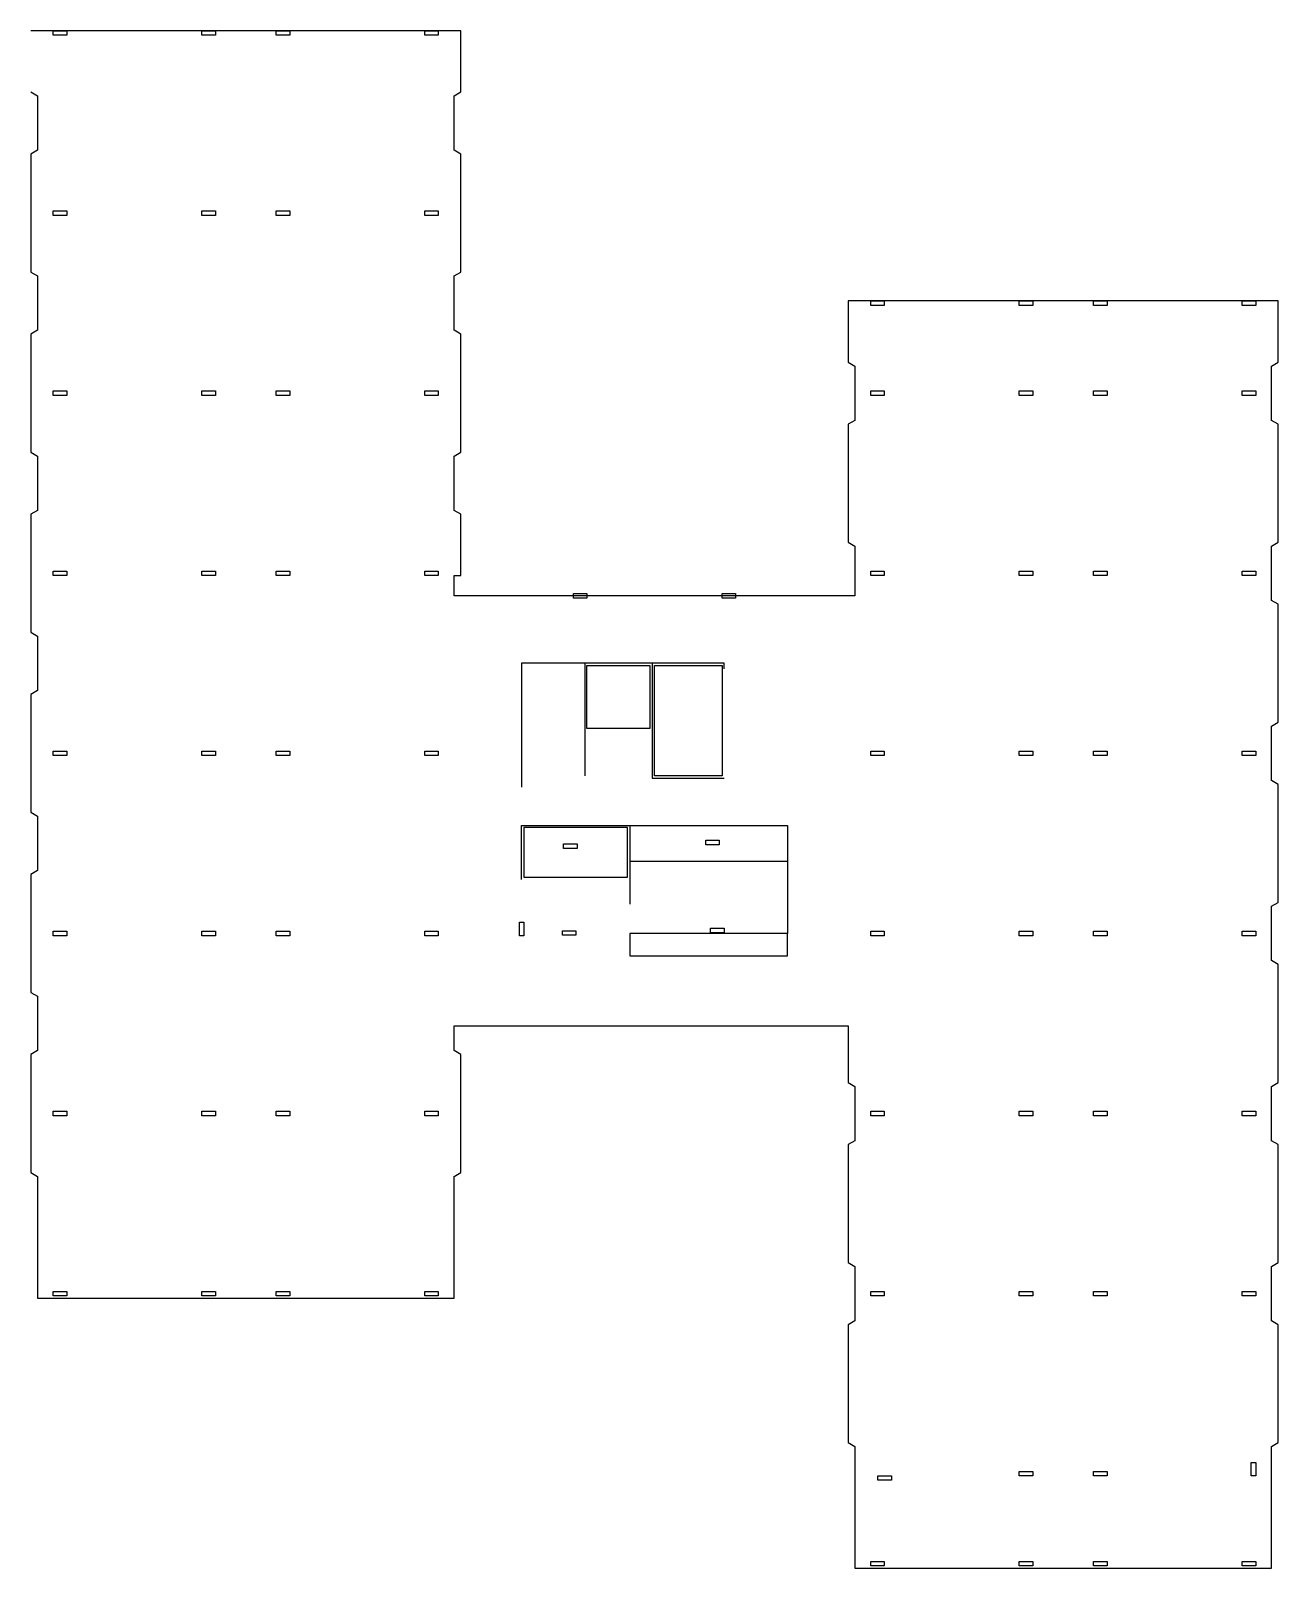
# Model space of a CAD drawing. Header units: metres. Extents: x -26.1 to 29.3, y -38.7 to 29.6.
import ezdxf

# ---------------------------------------------------------------- set-up
doc = ezdxf.new("R2010")
doc.units = ezdxf.units.M
for name, color, linetype in [('NEW', 3, 'Continuous'), ('NEW_VERSION', 8, 'Continuous'), ('REMOVED', 1, 'Continuous')]:
    doc.layers.add(name, color=color, linetype=linetype)

msp = doc.modelspace()

# ---------------------------------------------------------------- linework, layer by layer
at = {"layer": 'NEW'}
for points in [[(-26.1, 26.88), (-25.8, 26.707), (-25.8, 24.293), (-26.1, 24.12), (-26.1, 18.88), (-25.8, 18.707), (-25.8, 16.293), (-26.1, 16.12), (-26.1, 10.88), (-25.8, 10.707), (-25.8, 8.293), (-26.1, 8.12), (-26.1, 2.88), (-25.8, 2.707), (-25.8, 0.293), (-26.1, 0.12), (-26.1, -5.12), (-25.8, -5.293), (-25.8, -7.707), (-26.1, -7.88), (-26.1, -13.12), (-25.8, -13.293), (-25.8, -15.707), (-26.1, -15.88), (-26.1, -21.12), (-25.8, -21.293), (-25.8, -26.7), (-7.3, -26.7), (-7.3, -21.293), (-7, -21.12), (-7, -15.88), (-7.3, -15.707), (-7.3, -14.6), (-4.6, -14.6), (10.2, -14.6), (10.2, -17.12), (10.5, -17.293), (10.5, -19.707), (10.2, -19.88), (10.2, -25.12), (10.5, -25.293), (10.5, -27.707), (10.2, -27.88), (10.2, -33.12), (10.5, -33.293), (10.5, -38.7), (29, -38.7), (29, -33.293), (29.3, -33.12), (29.3, -27.88), (29, -27.707), (29, -25.293), (29.3, -25.12), (29.3, -19.88), (29, -19.707), (29, -17.293), (29.3, -17.12), (29.3, -11.88), (29, -11.707), (29, -9.293), (29.3, -9.12), (29.3, -3.88), (29, -3.707), (29, -1.293), (29.3, -1.12), (29.3, 4.12), (29, 4.293), (29, 6.707), (29.3, 6.88), (29.3, 12.12), (29, 12.293), (29, 14.707), (29.3, 14.88), (29.3, 17.6), (10.2, 17.6), (10.2, 14.88), (10.5, 14.707), (10.5, 12.293), (10.2, 12.12), (10.2, 6.88), (10.5, 6.707), (10.5, 4.5), (-7.3, 4.5), (-7.3, 5.4), (-7, 5.4), (-7, 8.12), (-7.3, 8.293), (-7.3, 10.707), (-7, 10.88), (-7, 16.12), (-7.3, 16.293), (-7.3, 18.707), (-7, 18.88), (-7, 24.12), (-7.3, 24.293), (-7.3, 26.707), (-7, 26.88), (-7, 29.6), (-26.1, 29.6)], [(-25.1, 29.6), (-24.5, 29.6), (-24.5, 29.4), (-25.1, 29.4), (-25.1, 29.6)], [(-18.5, 29.6), (-17.9, 29.6), (-17.9, 29.4), (-18.5, 29.4), (-18.5, 29.6)], [(-15.2, 29.6), (-14.6, 29.6), (-14.6, 29.4), (-15.2, 29.4), (-15.2, 29.6)], [(-8.6, 29.6), (-8, 29.6), (-8, 29.4), (-8.6, 29.4), (-8.6, 29.6)], [(-25.1, 21.6), (-24.5, 21.6), (-24.5, 21.4), (-25.1, 21.4), (-25.1, 21.6)], [(-18.5, 21.6), (-17.9, 21.6), (-17.9, 21.4), (-18.5, 21.4), (-18.5, 21.6)], [(-15.2, 21.6), (-14.6, 21.6), (-14.6, 21.4), (-15.2, 21.4), (-15.2, 21.6)], [(-8.6, 21.6), (-8, 21.6), (-8, 21.4), (-8.6, 21.4), (-8.6, 21.6)], [(11.2, 17.6), (11.8, 17.6), (11.8, 17.4), (11.2, 17.4), (11.2, 17.6)], [(17.8, 17.6), (18.4, 17.6), (18.4, 17.4), (17.8, 17.4), (17.8, 17.6)], [(21.1, 17.6), (21.7, 17.6), (21.7, 17.4), (21.1, 17.4), (21.1, 17.6)], [(27.7, 17.6), (28.3, 17.6), (28.3, 17.4), (27.7, 17.4), (27.7, 17.6)], [(-25.1, 13.6), (-24.5, 13.6), (-24.5, 13.4), (-25.1, 13.4), (-25.1, 13.6)], [(-18.5, 13.6), (-17.9, 13.6), (-17.9, 13.4), (-18.5, 13.4), (-18.5, 13.6)], [(-15.2, 13.6), (-14.6, 13.6), (-14.6, 13.4), (-15.2, 13.4), (-15.2, 13.6)], [(-8.6, 13.6), (-8, 13.6), (-8, 13.4), (-8.6, 13.4), (-8.6, 13.6)], [(11.2, 13.6), (11.8, 13.6), (11.8, 13.4), (11.2, 13.4), (11.2, 13.6)], [(17.8, 13.6), (18.4, 13.6), (18.4, 13.4), (17.8, 13.4), (17.8, 13.6)], [(21.1, 13.6), (21.7, 13.6), (21.7, 13.4), (21.1, 13.4), (21.1, 13.6)], [(27.7, 13.6), (28.3, 13.6), (28.3, 13.4), (27.7, 13.4), (27.7, 13.6)], [(-25.1, 5.6), (-24.5, 5.6), (-24.5, 5.4), (-25.1, 5.4), (-25.1, 5.6)], [(-18.5, 5.6), (-17.9, 5.6), (-17.9, 5.4), (-18.5, 5.4), (-18.5, 5.6)], [(-15.2, 5.6), (-14.6, 5.6), (-14.6, 5.4), (-15.2, 5.4), (-15.2, 5.6)], [(-8.6, 5.6), (-8, 5.6), (-8, 5.4), (-8.6, 5.4), (-8.6, 5.6)], [(11.2, 5.6), (11.8, 5.6), (11.8, 5.4), (11.2, 5.4), (11.2, 5.6)], [(17.8, 5.6), (18.4, 5.6), (18.4, 5.4), (17.8, 5.4), (17.8, 5.6)], [(21.1, 5.6), (21.7, 5.6), (21.7, 5.4), (21.1, 5.4), (21.1, 5.6)], [(27.7, 5.6), (28.3, 5.6), (28.3, 5.4), (27.7, 5.4), (27.7, 5.6)], [(-2, 4.6), (-1.4, 4.6), (-1.4, 4.4), (-2, 4.4), (-2, 4.6)], [(4.6, 4.6), (5.2, 4.6), (5.2, 4.4), (4.6, 4.4), (4.6, 4.6)], [(-1.5, 1.5), (-4.3, 1.5), (-4.3, -4)], [(1.5, 1.5), (-1.5, 1.5), (-1.5, -3.5)], [(-1.4, 1.4), (1.4, 1.4), (1.4, -1.4), (-1.4, -1.4), (-1.4, 1.4)], [(4.7, 1.25), (4.7, 1.5), (1.5, 1.5), (1.5, -3.6), (4.7, -3.6)], [(1.6, 1.4), (4.6, 1.4), (4.6, -3.5), (1.6, -3.5), (1.6, 1.4)], [(-25.1, -2.4), (-24.5, -2.4), (-24.5, -2.6), (-25.1, -2.6), (-25.1, -2.4)], [(-18.5, -2.4), (-17.9, -2.4), (-17.9, -2.6), (-18.5, -2.6), (-18.5, -2.4)], [(-15.2, -2.4), (-14.6, -2.4), (-14.6, -2.6), (-15.2, -2.6), (-15.2, -2.4)], [(-8.6, -2.4), (-8, -2.4), (-8, -2.6), (-8.6, -2.6), (-8.6, -2.4)], [(11.2, -2.4), (11.8, -2.4), (11.8, -2.6), (11.2, -2.6), (11.2, -2.4)], [(17.8, -2.4), (18.4, -2.4), (18.4, -2.6), (17.8, -2.6), (17.8, -2.4)], [(21.1, -2.4), (21.7, -2.4), (21.7, -2.6), (21.1, -2.6), (21.1, -2.4)], [(27.7, -2.4), (28.3, -2.4), (28.3, -2.6), (27.7, -2.6), (27.7, -2.4)], [(-2.439, -6.524), (-1.839, -6.524), (-1.839, -6.724), (-2.439, -6.724), (-2.439, -6.524)], [(3.877, -6.362), (4.477, -6.362), (4.477, -6.562), (3.877, -6.562), (3.877, -6.362)], [(-4.2, -10), (-4.2, -10.6), (-4.4, -10.6), (-4.4, -10), (-4.2, -10)], [(-25.1, -10.4), (-24.5, -10.4), (-24.5, -10.6), (-25.1, -10.6), (-25.1, -10.4)], [(-8.6, -10.4), (-8, -10.4), (-8, -10.6), (-8.6, -10.6), (-8.6, -10.4)], [(-2.493, -10.381), (-1.893, -10.381), (-1.893, -10.581), (-2.493, -10.581), (-2.493, -10.381)], [(4.093, -10.273), (4.693, -10.273), (4.693, -10.473), (4.093, -10.473), (4.093, -10.273)], [(11.2, -10.4), (11.8, -10.4), (11.8, -10.6), (11.2, -10.6), (11.2, -10.4)], [(17.8, -10.4), (18.4, -10.4), (18.4, -10.6), (17.8, -10.6), (17.8, -10.4)], [(21.1, -10.4), (21.7, -10.4), (21.7, -10.6), (21.1, -10.6), (21.1, -10.4)], [(27.7, -10.4), (28.3, -10.4), (28.3, -10.6), (27.7, -10.6), (27.7, -10.4)], [(-25.1, -18.4), (-24.5, -18.4), (-24.5, -18.6), (-25.1, -18.6), (-25.1, -18.4)], [(-18.5, -18.4), (-17.9, -18.4), (-17.9, -18.6), (-18.5, -18.6), (-18.5, -18.4)], [(-15.2, -18.4), (-14.6, -18.4), (-14.6, -18.6), (-15.2, -18.6), (-15.2, -18.4)], [(-8.6, -18.4), (-8, -18.4), (-8, -18.6), (-8.6, -18.6), (-8.6, -18.4)], [(11.2, -18.4), (11.8, -18.4), (11.8, -18.6), (11.2, -18.6), (11.2, -18.4)], [(17.8, -18.4), (18.4, -18.4), (18.4, -18.6), (17.8, -18.6), (17.8, -18.4)], [(21.1, -18.4), (21.7, -18.4), (21.7, -18.6), (21.1, -18.6), (21.1, -18.4)], [(27.7, -18.4), (28.3, -18.4), (28.3, -18.6), (27.7, -18.6), (27.7, -18.4)], [(-25.1, -26.4), (-24.5, -26.4), (-24.5, -26.6), (-25.1, -26.6), (-25.1, -26.4)], [(-18.5, -26.4), (-17.9, -26.4), (-17.9, -26.6), (-18.5, -26.6), (-18.5, -26.4)], [(-15.2, -26.4), (-14.6, -26.4), (-14.6, -26.6), (-15.2, -26.6), (-15.2, -26.4)], [(-8.6, -26.4), (-8, -26.4), (-8, -26.6), (-8.6, -26.6), (-8.6, -26.4)], [(11.2, -26.4), (11.8, -26.4), (11.8, -26.6), (11.2, -26.6), (11.2, -26.4)], [(17.8, -26.4), (18.4, -26.4), (18.4, -26.6), (17.8, -26.6), (17.8, -26.4)], [(21.1, -26.4), (21.7, -26.4), (21.7, -26.6), (21.1, -26.6), (21.1, -26.4)], [(27.7, -26.4), (28.3, -26.4), (28.3, -26.6), (27.7, -26.6), (27.7, -26.4)], [(28.3, -34), (28.3, -34.6), (28.1, -34.6), (28.1, -34), (28.3, -34)], [(11.519, -34.589), (12.119, -34.589), (12.119, -34.789), (11.519, -34.789), (11.519, -34.589)], [(17.8, -34.4), (18.4, -34.4), (18.4, -34.6), (17.8, -34.6), (17.8, -34.4)], [(21.1, -34.4), (21.7, -34.4), (21.7, -34.6), (21.1, -34.6), (21.1, -34.4)], [(11.2, -38.4), (11.8, -38.4), (11.8, -38.6), (11.2, -38.6), (11.2, -38.4)], [(17.8, -38.4), (18.4, -38.4), (18.4, -38.6), (17.8, -38.6), (17.8, -38.4)], [(21.1, -38.4), (21.7, -38.4), (21.7, -38.6), (21.1, -38.6), (21.1, -38.4)], [(27.7, -38.4), (28.3, -38.4), (28.3, -38.6), (27.7, -38.6), (27.7, -38.4)]]:
    msp.add_lwpolyline(points, dxfattribs=at)
at = {"layer": 'NEW_VERSION'}
for points in [[(-26.1, 26.88), (-25.8, 26.707), (-25.8, 24.293), (-26.1, 24.12), (-26.1, 18.88), (-25.8, 18.707), (-25.8, 16.293), (-26.1, 16.12), (-26.1, 10.88), (-25.8, 10.707), (-25.8, 8.293), (-26.1, 8.12), (-26.1, 2.88), (-25.8, 2.707), (-25.8, 0.293), (-26.1, 0.12), (-26.1, -5.12), (-25.8, -5.293), (-25.8, -7.707), (-26.1, -7.88), (-26.1, -13.12), (-25.8, -13.293), (-25.8, -15.707), (-26.1, -15.88), (-26.1, -21.12), (-25.8, -21.293), (-25.8, -26.7), (-7.3, -26.7), (-7.3, -21.293), (-7, -21.12), (-7, -15.88), (-7.3, -15.707), (-7.3, -14.6), (-4.6, -14.6), (10.2, -14.6), (10.2, -17.12), (10.5, -17.293), (10.5, -19.707), (10.2, -19.88), (10.2, -25.12), (10.5, -25.293), (10.5, -27.707), (10.2, -27.88), (10.2, -33.12), (10.5, -33.293), (10.5, -38.7), (29, -38.7), (29, -33.293), (29.3, -33.12), (29.3, -27.88), (29, -27.707), (29, -25.293), (29.3, -25.12), (29.3, -19.88), (29, -19.707), (29, -17.293), (29.3, -17.12), (29.3, -11.88), (29, -11.707), (29, -9.293), (29.3, -9.12), (29.3, -3.88), (29, -3.707), (29, -1.293), (29.3, -1.12), (29.3, 4.12), (29, 4.293), (29, 6.707), (29.3, 6.88), (29.3, 12.12), (29, 12.293), (29, 14.707), (29.3, 14.88), (29.3, 17.6), (10.2, 17.6), (10.2, 14.88), (10.5, 14.707), (10.5, 12.293), (10.2, 12.12), (10.2, 6.88), (10.5, 6.707), (10.5, 4.5), (-7.3, 4.5), (-7.3, 5.4), (-7, 5.4), (-7, 8.12), (-7.3, 8.293), (-7.3, 10.707), (-7, 10.88), (-7, 16.12), (-7.3, 16.293), (-7.3, 18.707), (-7, 18.88), (-7, 24.12), (-7.3, 24.293), (-7.3, 26.707), (-7, 26.88), (-7, 29.6), (-26.1, 29.6)], [(-25.1, 29.6), (-24.5, 29.6), (-24.5, 29.4), (-25.1, 29.4), (-25.1, 29.6)], [(-18.5, 29.6), (-17.9, 29.6), (-17.9, 29.4), (-18.5, 29.4), (-18.5, 29.6)], [(-15.2, 29.6), (-14.6, 29.6), (-14.6, 29.4), (-15.2, 29.4), (-15.2, 29.6)], [(-8.6, 29.6), (-8, 29.6), (-8, 29.4), (-8.6, 29.4), (-8.6, 29.6)], [(-25.1, 21.6), (-24.5, 21.6), (-24.5, 21.4), (-25.1, 21.4), (-25.1, 21.6)], [(-18.5, 21.6), (-17.9, 21.6), (-17.9, 21.4), (-18.5, 21.4), (-18.5, 21.6)], [(-15.2, 21.6), (-14.6, 21.6), (-14.6, 21.4), (-15.2, 21.4), (-15.2, 21.6)], [(-8.6, 21.6), (-8, 21.6), (-8, 21.4), (-8.6, 21.4), (-8.6, 21.6)], [(11.2, 17.6), (11.8, 17.6), (11.8, 17.4), (11.2, 17.4), (11.2, 17.6)], [(17.8, 17.6), (18.4, 17.6), (18.4, 17.4), (17.8, 17.4), (17.8, 17.6)], [(21.1, 17.6), (21.7, 17.6), (21.7, 17.4), (21.1, 17.4), (21.1, 17.6)], [(27.7, 17.6), (28.3, 17.6), (28.3, 17.4), (27.7, 17.4), (27.7, 17.6)], [(-25.1, 13.6), (-24.5, 13.6), (-24.5, 13.4), (-25.1, 13.4), (-25.1, 13.6)], [(-18.5, 13.6), (-17.9, 13.6), (-17.9, 13.4), (-18.5, 13.4), (-18.5, 13.6)], [(-15.2, 13.6), (-14.6, 13.6), (-14.6, 13.4), (-15.2, 13.4), (-15.2, 13.6)], [(-8.6, 13.6), (-8, 13.6), (-8, 13.4), (-8.6, 13.4), (-8.6, 13.6)], [(11.2, 13.6), (11.8, 13.6), (11.8, 13.4), (11.2, 13.4), (11.2, 13.6)], [(17.8, 13.6), (18.4, 13.6), (18.4, 13.4), (17.8, 13.4), (17.8, 13.6)], [(21.1, 13.6), (21.7, 13.6), (21.7, 13.4), (21.1, 13.4), (21.1, 13.6)], [(27.7, 13.6), (28.3, 13.6), (28.3, 13.4), (27.7, 13.4), (27.7, 13.6)], [(-25.1, 5.6), (-24.5, 5.6), (-24.5, 5.4), (-25.1, 5.4), (-25.1, 5.6)], [(-18.5, 5.6), (-17.9, 5.6), (-17.9, 5.4), (-18.5, 5.4), (-18.5, 5.6)], [(-15.2, 5.6), (-14.6, 5.6), (-14.6, 5.4), (-15.2, 5.4), (-15.2, 5.6)], [(-8.6, 5.6), (-8, 5.6), (-8, 5.4), (-8.6, 5.4), (-8.6, 5.6)], [(11.2, 5.6), (11.8, 5.6), (11.8, 5.4), (11.2, 5.4), (11.2, 5.6)], [(17.8, 5.6), (18.4, 5.6), (18.4, 5.4), (17.8, 5.4), (17.8, 5.6)], [(21.1, 5.6), (21.7, 5.6), (21.7, 5.4), (21.1, 5.4), (21.1, 5.6)], [(27.7, 5.6), (28.3, 5.6), (28.3, 5.4), (27.7, 5.4), (27.7, 5.6)], [(-2, 4.6), (-1.4, 4.6), (-1.4, 4.4), (-2, 4.4), (-2, 4.6)], [(4.6, 4.6), (5.2, 4.6), (5.2, 4.4), (4.6, 4.4), (4.6, 4.6)], [(-1.5, 1.5), (-4.3, 1.5), (-4.3, -4)], [(1.5, 1.5), (-1.5, 1.5), (-1.5, -3.5)], [(-1.4, 1.4), (1.4, 1.4), (1.4, -1.4), (-1.4, -1.4), (-1.4, 1.4)], [(4.7, 1.25), (4.7, 1.5), (1.5, 1.5), (1.5, -3.6), (4.7, -3.6)], [(1.6, 1.4), (4.6, 1.4), (4.6, -3.5), (1.6, -3.5), (1.6, 1.4)], [(-25.1, -2.4), (-24.5, -2.4), (-24.5, -2.6), (-25.1, -2.6), (-25.1, -2.4)], [(-18.5, -2.4), (-17.9, -2.4), (-17.9, -2.6), (-18.5, -2.6), (-18.5, -2.4)], [(-15.2, -2.4), (-14.6, -2.4), (-14.6, -2.6), (-15.2, -2.6), (-15.2, -2.4)], [(-8.6, -2.4), (-8, -2.4), (-8, -2.6), (-8.6, -2.6), (-8.6, -2.4)], [(11.2, -2.4), (11.8, -2.4), (11.8, -2.6), (11.2, -2.6), (11.2, -2.4)], [(17.8, -2.4), (18.4, -2.4), (18.4, -2.6), (17.8, -2.6), (17.8, -2.4)], [(21.1, -2.4), (21.7, -2.4), (21.7, -2.6), (21.1, -2.6), (21.1, -2.4)], [(27.7, -2.4), (28.3, -2.4), (28.3, -2.6), (27.7, -2.6), (27.7, -2.4)], [(-2.439, -6.524), (-1.839, -6.524), (-1.839, -6.724), (-2.439, -6.724), (-2.439, -6.524)], [(3.877, -6.362), (4.477, -6.362), (4.477, -6.562), (3.877, -6.562), (3.877, -6.362)], [(-4.2, -10), (-4.2, -10.6), (-4.4, -10.6), (-4.4, -10), (-4.2, -10)], [(-25.1, -10.4), (-24.5, -10.4), (-24.5, -10.6), (-25.1, -10.6), (-25.1, -10.4)], [(-8.6, -10.4), (-8, -10.4), (-8, -10.6), (-8.6, -10.6), (-8.6, -10.4)], [(-2.493, -10.381), (-1.893, -10.381), (-1.893, -10.581), (-2.493, -10.581), (-2.493, -10.381)], [(4.093, -10.273), (4.693, -10.273), (4.693, -10.473), (4.093, -10.473), (4.093, -10.273)], [(11.2, -10.4), (11.8, -10.4), (11.8, -10.6), (11.2, -10.6), (11.2, -10.4)], [(17.8, -10.4), (18.4, -10.4), (18.4, -10.6), (17.8, -10.6), (17.8, -10.4)], [(21.1, -10.4), (21.7, -10.4), (21.7, -10.6), (21.1, -10.6), (21.1, -10.4)], [(27.7, -10.4), (28.3, -10.4), (28.3, -10.6), (27.7, -10.6), (27.7, -10.4)], [(-25.1, -18.4), (-24.5, -18.4), (-24.5, -18.6), (-25.1, -18.6), (-25.1, -18.4)], [(-18.5, -18.4), (-17.9, -18.4), (-17.9, -18.6), (-18.5, -18.6), (-18.5, -18.4)], [(-15.2, -18.4), (-14.6, -18.4), (-14.6, -18.6), (-15.2, -18.6), (-15.2, -18.4)], [(-8.6, -18.4), (-8, -18.4), (-8, -18.6), (-8.6, -18.6), (-8.6, -18.4)], [(11.2, -18.4), (11.8, -18.4), (11.8, -18.6), (11.2, -18.6), (11.2, -18.4)], [(17.8, -18.4), (18.4, -18.4), (18.4, -18.6), (17.8, -18.6), (17.8, -18.4)], [(21.1, -18.4), (21.7, -18.4), (21.7, -18.6), (21.1, -18.6), (21.1, -18.4)], [(27.7, -18.4), (28.3, -18.4), (28.3, -18.6), (27.7, -18.6), (27.7, -18.4)], [(-25.1, -26.4), (-24.5, -26.4), (-24.5, -26.6), (-25.1, -26.6), (-25.1, -26.4)], [(-18.5, -26.4), (-17.9, -26.4), (-17.9, -26.6), (-18.5, -26.6), (-18.5, -26.4)], [(-15.2, -26.4), (-14.6, -26.4), (-14.6, -26.6), (-15.2, -26.6), (-15.2, -26.4)], [(-8.6, -26.4), (-8, -26.4), (-8, -26.6), (-8.6, -26.6), (-8.6, -26.4)], [(11.2, -26.4), (11.8, -26.4), (11.8, -26.6), (11.2, -26.6), (11.2, -26.4)], [(17.8, -26.4), (18.4, -26.4), (18.4, -26.6), (17.8, -26.6), (17.8, -26.4)], [(21.1, -26.4), (21.7, -26.4), (21.7, -26.6), (21.1, -26.6), (21.1, -26.4)], [(27.7, -26.4), (28.3, -26.4), (28.3, -26.6), (27.7, -26.6), (27.7, -26.4)], [(28.3, -34), (28.3, -34.6), (28.1, -34.6), (28.1, -34), (28.3, -34)], [(11.519, -34.589), (12.119, -34.589), (12.119, -34.789), (11.519, -34.789), (11.519, -34.589)], [(17.8, -34.4), (18.4, -34.4), (18.4, -34.6), (17.8, -34.6), (17.8, -34.4)], [(21.1, -34.4), (21.7, -34.4), (21.7, -34.6), (21.1, -34.6), (21.1, -34.4)], [(11.2, -38.4), (11.8, -38.4), (11.8, -38.6), (11.2, -38.6), (11.2, -38.4)], [(17.8, -38.4), (18.4, -38.4), (18.4, -38.6), (17.8, -38.6), (17.8, -38.4)], [(21.1, -38.4), (21.7, -38.4), (21.7, -38.6), (21.1, -38.6), (21.1, -38.4)], [(27.7, -38.4), (28.3, -38.4), (28.3, -38.6), (27.7, -38.6), (27.7, -38.4)]]:
    msp.add_lwpolyline(points, dxfattribs=at)
at = {"layer": 'REMOVED'}
for p, q in [((-4.3, 1.5), (-4.3, -4)), ((-1.5, 1.5), (-4.3, 1.5)), ((1.5, 1.5), (-1.5, 1.5)), ((-1.5, 1.5), (-1.5, -3.5)), ((4.7, 1.5), (1.5, 1.5)), ((1.5, 1.5), (1.5, -3.6)), ((4.7, 1.25), (4.7, 1.5)), ((1.5, -3.6), (4.7, -3.6)), ((-4.3, -8.1), (-4.3, -5.7)), ((-4.3, -5.7), (0.5, -5.7)), ((0.5, -5.7), (0.5, -9.2)), ((0.5, -5.7), (7.5, -5.7)), ((7.5, -5.7), (7.5, -7.3)), ((7.5, -7.3), (0.5, -7.3)), ((7.5, -7.3), (7.5, -10.5)), ((0.5, -10.5), (0.5, -11.5)), ((7.5, -10.5), (0.5, -10.5)), ((7.5, -11.5), (7.5, -10.5)), ((0.5, -11.5), (7.5, -11.5))]:
    msp.add_line(p, q, dxfattribs=at)
for points in [[(-26.1, 26.88), (-25.8, 26.707), (-25.8, 24.293), (-26.1, 24.12), (-26.1, 18.88), (-25.8, 18.707), (-25.8, 16.293), (-26.1, 16.12), (-26.1, 10.88), (-25.8, 10.707), (-25.8, 8.293), (-26.1, 8.12), (-26.1, 2.88), (-25.8, 2.707), (-25.8, 0.293), (-26.1, 0.12), (-26.1, -5.12), (-25.8, -5.293), (-25.8, -7.707), (-26.1, -7.88), (-26.1, -13.12), (-25.8, -13.293), (-25.8, -15.707), (-26.1, -15.88), (-26.1, -21.12), (-25.8, -21.293), (-25.8, -26.7), (-7.3, -26.7), (-7.3, -21.293), (-7, -21.12), (-7, -15.88), (-7.3, -15.707), (-7.3, -14.6), (-4.6, -14.6), (10.2, -14.6), (10.2, -17.12), (10.5, -17.293), (10.5, -19.707), (10.2, -19.88), (10.2, -25.12), (10.5, -25.293), (10.5, -27.707), (10.2, -27.88), (10.2, -33.12), (10.5, -33.293), (10.5, -38.7), (29, -38.7), (29, -33.293), (29.3, -33.12), (29.3, -27.88), (29, -27.707), (29, -25.293), (29.3, -25.12), (29.3, -19.88), (29, -19.707), (29, -17.293), (29.3, -17.12), (29.3, -11.88), (29, -11.707), (29, -9.293), (29.3, -9.12), (29.3, -3.88), (29, -3.707), (29, -1.293), (29.3, -1.12), (29.3, 4.12), (29, 4.293), (29, 6.707), (29.3, 6.88), (29.3, 12.12), (29, 12.293), (29, 14.707), (29.3, 14.88), (29.3, 17.6), (10.2, 17.6), (10.2, 14.88), (10.5, 14.707), (10.5, 12.293), (10.2, 12.12), (10.2, 6.88), (10.5, 6.707), (10.5, 4.5), (-7.3, 4.5), (-7.3, 5.4), (-7, 5.4), (-7, 8.12), (-7.3, 8.293), (-7.3, 10.707), (-7, 10.88), (-7, 16.12), (-7.3, 16.293), (-7.3, 18.707), (-7, 18.88), (-7, 24.12), (-7.3, 24.293), (-7.3, 26.707), (-7, 26.88), (-7, 29.6), (-26.1, 29.6)], [(-25.1, 29.6), (-24.5, 29.6), (-24.5, 29.4), (-25.1, 29.4), (-25.1, 29.6)], [(-18.5, 29.6), (-17.9, 29.6), (-17.9, 29.4), (-18.5, 29.4), (-18.5, 29.6)], [(-15.2, 29.6), (-14.6, 29.6), (-14.6, 29.4), (-15.2, 29.4), (-15.2, 29.6)], [(-8.6, 29.6), (-8, 29.6), (-8, 29.4), (-8.6, 29.4), (-8.6, 29.6)], [(-25.1, 21.6), (-24.5, 21.6), (-24.5, 21.4), (-25.1, 21.4), (-25.1, 21.6)], [(-18.5, 21.6), (-17.9, 21.6), (-17.9, 21.4), (-18.5, 21.4), (-18.5, 21.6)], [(-15.2, 21.6), (-14.6, 21.6), (-14.6, 21.4), (-15.2, 21.4), (-15.2, 21.6)], [(-8.6, 21.6), (-8, 21.6), (-8, 21.4), (-8.6, 21.4), (-8.6, 21.6)], [(11.2, 17.6), (11.8, 17.6), (11.8, 17.4), (11.2, 17.4), (11.2, 17.6)], [(17.8, 17.6), (18.4, 17.6), (18.4, 17.4), (17.8, 17.4), (17.8, 17.6)], [(21.1, 17.6), (21.7, 17.6), (21.7, 17.4), (21.1, 17.4), (21.1, 17.6)], [(27.7, 17.6), (28.3, 17.6), (28.3, 17.4), (27.7, 17.4), (27.7, 17.6)], [(-25.1, 13.6), (-24.5, 13.6), (-24.5, 13.4), (-25.1, 13.4), (-25.1, 13.6)], [(-18.5, 13.6), (-17.9, 13.6), (-17.9, 13.4), (-18.5, 13.4), (-18.5, 13.6)], [(-15.2, 13.6), (-14.6, 13.6), (-14.6, 13.4), (-15.2, 13.4), (-15.2, 13.6)], [(-8.6, 13.6), (-8, 13.6), (-8, 13.4), (-8.6, 13.4), (-8.6, 13.6)], [(11.2, 13.6), (11.8, 13.6), (11.8, 13.4), (11.2, 13.4), (11.2, 13.6)], [(17.8, 13.6), (18.4, 13.6), (18.4, 13.4), (17.8, 13.4), (17.8, 13.6)], [(21.1, 13.6), (21.7, 13.6), (21.7, 13.4), (21.1, 13.4), (21.1, 13.6)], [(27.7, 13.6), (28.3, 13.6), (28.3, 13.4), (27.7, 13.4), (27.7, 13.6)], [(-25.1, 5.6), (-24.5, 5.6), (-24.5, 5.4), (-25.1, 5.4), (-25.1, 5.6)], [(-18.5, 5.6), (-17.9, 5.6), (-17.9, 5.4), (-18.5, 5.4), (-18.5, 5.6)], [(-15.2, 5.6), (-14.6, 5.6), (-14.6, 5.4), (-15.2, 5.4), (-15.2, 5.6)], [(-8.6, 5.6), (-8, 5.6), (-8, 5.4), (-8.6, 5.4), (-8.6, 5.6)], [(11.2, 5.6), (11.8, 5.6), (11.8, 5.4), (11.2, 5.4), (11.2, 5.6)], [(17.8, 5.6), (18.4, 5.6), (18.4, 5.4), (17.8, 5.4), (17.8, 5.6)], [(21.1, 5.6), (21.7, 5.6), (21.7, 5.4), (21.1, 5.4), (21.1, 5.6)], [(27.7, 5.6), (28.3, 5.6), (28.3, 5.4), (27.7, 5.4), (27.7, 5.6)], [(-2, 4.6), (-1.4, 4.6), (-1.4, 4.4), (-2, 4.4), (-2, 4.6)], [(4.6, 4.6), (5.2, 4.6), (5.2, 4.4), (4.6, 4.4), (4.6, 4.6)], [(-1.4, 1.4), (1.4, 1.4), (1.4, -1.4), (-1.4, -1.4), (-1.4, 1.4)], [(1.6, 1.4), (4.6, 1.4), (4.6, -3.5), (1.6, -3.5), (1.6, 1.4)], [(-25.1, -2.4), (-24.5, -2.4), (-24.5, -2.6), (-25.1, -2.6), (-25.1, -2.4)], [(-18.5, -2.4), (-17.9, -2.4), (-17.9, -2.6), (-18.5, -2.6), (-18.5, -2.4)], [(-15.2, -2.4), (-14.6, -2.4), (-14.6, -2.6), (-15.2, -2.6), (-15.2, -2.4)], [(-8.6, -2.4), (-8, -2.4), (-8, -2.6), (-8.6, -2.6), (-8.6, -2.4)], [(11.2, -2.4), (11.8, -2.4), (11.8, -2.6), (11.2, -2.6), (11.2, -2.4)], [(17.8, -2.4), (18.4, -2.4), (18.4, -2.6), (17.8, -2.6), (17.8, -2.4)], [(21.1, -2.4), (21.7, -2.4), (21.7, -2.6), (21.1, -2.6), (21.1, -2.4)], [(27.7, -2.4), (28.3, -2.4), (28.3, -2.6), (27.7, -2.6), (27.7, -2.4)], [(0.4, -5.8), (-4.2, -5.8), (-4.2, -8), (0.4, -8), (0.4, -5.8)], [(-4.2, -10), (-4.2, -10.6), (-4.4, -10.6), (-4.4, -10), (-4.2, -10)], [(-25.1, -10.4), (-24.5, -10.4), (-24.5, -10.6), (-25.1, -10.6), (-25.1, -10.4)], [(-18.5, -10.4), (-17.9, -10.4), (-17.9, -10.6), (-18.5, -10.6), (-18.5, -10.4)], [(-15.2, -10.4), (-14.6, -10.4), (-14.6, -10.6), (-15.2, -10.6), (-15.2, -10.4)], [(-8.6, -10.4), (-8, -10.4), (-8, -10.6), (-8.6, -10.6), (-8.6, -10.4)], [(11.2, -10.4), (11.8, -10.4), (11.8, -10.6), (11.2, -10.6), (11.2, -10.4)], [(17.8, -10.4), (18.4, -10.4), (18.4, -10.6), (17.8, -10.6), (17.8, -10.4)], [(21.1, -10.4), (21.7, -10.4), (21.7, -10.6), (21.1, -10.6), (21.1, -10.4)], [(27.7, -10.4), (28.3, -10.4), (28.3, -10.6), (27.7, -10.6), (27.7, -10.4)], [(-25.1, -18.4), (-24.5, -18.4), (-24.5, -18.6), (-25.1, -18.6), (-25.1, -18.4)], [(-18.5, -18.4), (-17.9, -18.4), (-17.9, -18.6), (-18.5, -18.6), (-18.5, -18.4)], [(-15.2, -18.4), (-14.6, -18.4), (-14.6, -18.6), (-15.2, -18.6), (-15.2, -18.4)], [(-8.6, -18.4), (-8, -18.4), (-8, -18.6), (-8.6, -18.6), (-8.6, -18.4)], [(11.2, -18.4), (11.8, -18.4), (11.8, -18.6), (11.2, -18.6), (11.2, -18.4)], [(17.8, -18.4), (18.4, -18.4), (18.4, -18.6), (17.8, -18.6), (17.8, -18.4)], [(21.1, -18.4), (21.7, -18.4), (21.7, -18.6), (21.1, -18.6), (21.1, -18.4)], [(27.7, -18.4), (28.3, -18.4), (28.3, -18.6), (27.7, -18.6), (27.7, -18.4)], [(-25.1, -26.4), (-24.5, -26.4), (-24.5, -26.6), (-25.1, -26.6), (-25.1, -26.4)], [(-18.5, -26.4), (-17.9, -26.4), (-17.9, -26.6), (-18.5, -26.6), (-18.5, -26.4)], [(-15.2, -26.4), (-14.6, -26.4), (-14.6, -26.6), (-15.2, -26.6), (-15.2, -26.4)], [(-8.6, -26.4), (-8, -26.4), (-8, -26.6), (-8.6, -26.6), (-8.6, -26.4)], [(11.2, -26.4), (11.8, -26.4), (11.8, -26.6), (11.2, -26.6), (11.2, -26.4)], [(17.8, -26.4), (18.4, -26.4), (18.4, -26.6), (17.8, -26.6), (17.8, -26.4)], [(21.1, -26.4), (21.7, -26.4), (21.7, -26.6), (21.1, -26.6), (21.1, -26.4)], [(27.7, -26.4), (28.3, -26.4), (28.3, -26.6), (27.7, -26.6), (27.7, -26.4)], [(28.3, -34), (28.3, -34.6), (28.1, -34.6), (28.1, -34), (28.3, -34)], [(11.519, -34.589), (12.119, -34.589), (12.119, -34.789), (11.519, -34.789), (11.519, -34.589)], [(17.8, -34.4), (18.4, -34.4), (18.4, -34.6), (17.8, -34.6), (17.8, -34.4)], [(21.1, -34.4), (21.7, -34.4), (21.7, -34.6), (21.1, -34.6), (21.1, -34.4)], [(11.2, -38.4), (11.8, -38.4), (11.8, -38.6), (11.2, -38.6), (11.2, -38.4)], [(17.8, -38.4), (18.4, -38.4), (18.4, -38.6), (17.8, -38.6), (17.8, -38.4)], [(21.1, -38.4), (21.7, -38.4), (21.7, -38.6), (21.1, -38.6), (21.1, -38.4)], [(27.7, -38.4), (28.3, -38.4), (28.3, -38.6), (27.7, -38.6), (27.7, -38.4)]]:
    msp.add_lwpolyline(points, dxfattribs=at)

doc.saveas('drawing.dxf')
